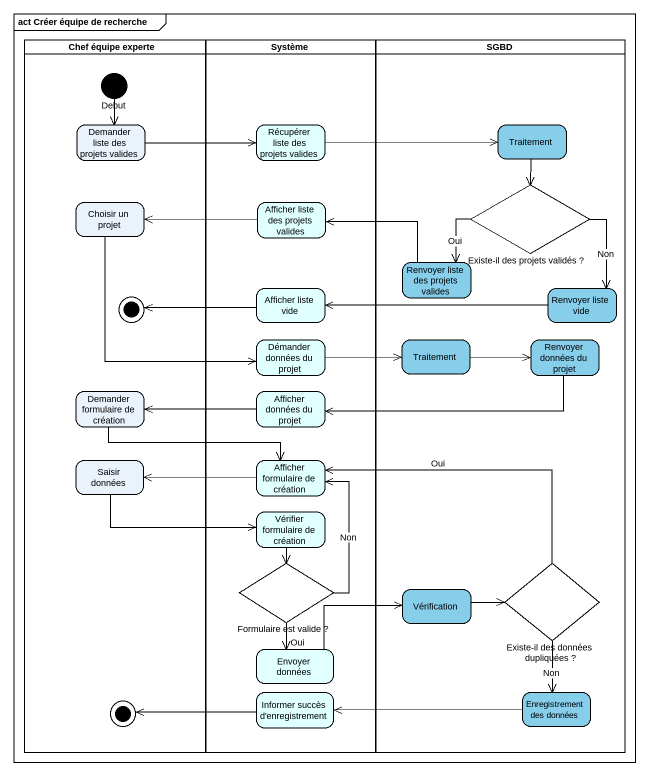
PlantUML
@startuml
mainframe act Créer équipe de recherche
hide empty description
state "Chef équipe experte" as Chef_équipe_experte <<partition>> {
  state Debut <<start>>
  state "Demander liste des projets valides" as Demander_liste_des_projets
  state "Choisir un projet" as Choisir_un_projet
  state final1 <<end>>
  state "Demander formulaire de création" as Demander_formulaire_de
  state "Saisir données" as Saisir_données
  state final2 <<end>>
}
state Système <<partition>> {
  state "Récupérer liste des projets valides" as Récupérer_liste_des_projets #E0FFFF
  state "Afficher liste des projets valides" as Afficher_liste_des_projets #E0FFFF
  state "Afficher liste vide" as Afficher_liste_vide #E0FFFF
  state "Démander données du projet" as Démander_données_du_projet #E0FFFF
  state "Afficher données du projet" as Afficher_données_du_projet #E0FFFF
  state "Afficher formulaire de création" as Afficher_formulaire_de #E0FFFF
  state "Vérifier formulaire de création" as Vérifier_formulaire_de #E0FFFF
  state "Formulaire est valide ?" as Formulaire_est_valide <<choice>>
  state "Envoyer données" as Envoyer_données #E0FFFF
  state "Informer succès d'enregistrement" as Informer_succès_d #E0FFFF
}
state SGBD <<partition>> {
  state Traitement #87CEEB
  state "Existe-il des projets validés ?" as Existe_il_des_projets <<choice>>
  state "Renvoyer liste des projets valides" as Renvoyer_liste_des_projets #87CEEB
  state "Renvoyer liste vide" as Renvoyer_liste_vide #87CEEB
  state "Traitement" as Traitement_2 #87CEEB
  state "Renvoyer données du projet" as Renvoyer_données_du_projet #87CEEB
  state Vérification #87CEEB
  state "Existe-il des données dupliquées ?" as Existe_il_des_données <<choice>>
  state "Enregistrement des données" as Enregistrement_des_données #87CEEB
}
Debut --> Demander_liste_des_projets
Demander_liste_des_projets -right-> Récupérer_liste_des_projets
Récupérer_liste_des_projets -right-> Traitement
Traitement --> Existe_il_des_projets
Choisir_un_projet --> Démander_données_du_projet
Afficher_liste_des_projets -left-> Choisir_un_projet
Existe_il_des_projets --> Renvoyer_liste_des_projets : Oui
Existe_il_des_projets --> Renvoyer_liste_vide : Non
Renvoyer_liste_des_projets -left-> Afficher_liste_des_projets
Afficher_liste_vide -left-> final1
Renvoyer_liste_vide -left-> Afficher_liste_vide
Démander_données_du_projet -right-> Traitement_2
Traitement_2 -right-> Renvoyer_données_du_projet
Renvoyer_données_du_projet -left-> Afficher_données_du_projet
Demander_formulaire_de -right-> Afficher_formulaire_de
Afficher_données_du_projet -left-> Demander_formulaire_de
Saisir_données -right-> Vérifier_formulaire_de
Afficher_formulaire_de -left-> Saisir_données
Vérifier_formulaire_de --> Formulaire_est_valide
Formulaire_est_valide -up-> Afficher_formulaire_de : Non
Formulaire_est_valide --> Envoyer_données : Oui
Vérification -right-> Existe_il_des_données
Existe_il_des_données -left-> Afficher_formulaire_de : Oui
Existe_il_des_données --> Enregistrement_des_données : Non
Envoyer_données -right-> Vérification
Informer_succès_d -left-> final2
Enregistrement_des_données -left-> Informer_succès_d
@enduml
